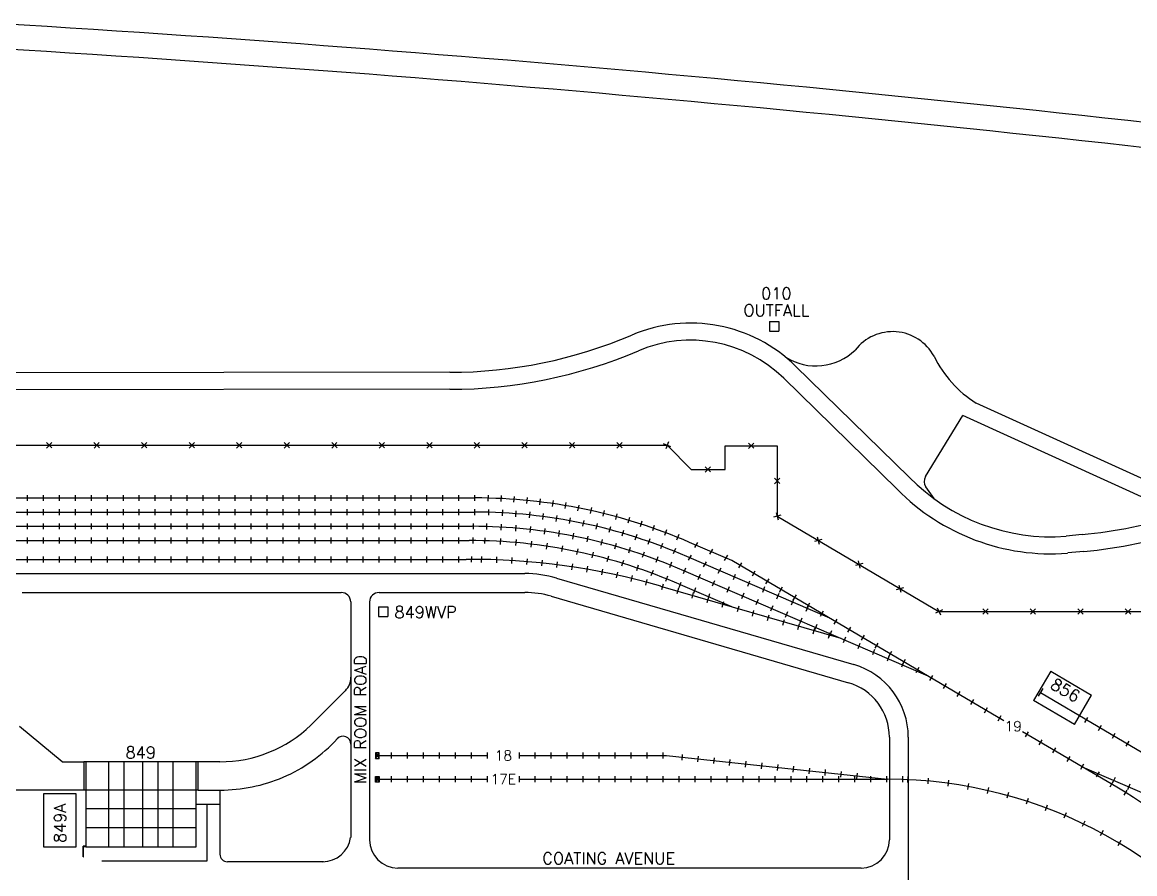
# Model space of a CAD drawing. Extents: x -16413 to 78405, y -232 to 83089.
# Drawn here: x 32538 to 46664, y 72280 to 83089 of the extents above; entities that cross this region are included whole.
import ezdxf
from ezdxf.enums import TextEntityAlignment as Align

# ---------------------------------------------------------------- set-up
doc = ezdxf.new("R2010")
doc.units = 0
doc.header["$LTSCALE"] = 350
doc.header["$MEASUREMENT"] = 0
doc.linetypes.add('CV34', pattern=[1, 1])
doc.layers.get('0').update_dxf_attribs({"color": 3, "linetype": 'CONTINUOUS'})
doc.layers.add('BACKGROUND', color=7, linetype='CONTINUOUS')
doc.styles.add('SIMPLEX', font='SIMPLEX')

# ---------------------------------------------------------------- blocks, each defined once
blk = doc.blocks.new('RR', base_point=(-429.5, 670.3))
blk.add_line((-429.5, 674.1), (-429.5, 666.6))

msp = doc.modelspace()

# ---------------------------------------------------------------- linework, layer by layer
at = {"layer": 'BACKGROUND'}
for p, q in [((42026, 79288), (42146, 79288)), ((42026, 79288), (42026, 79168)), ((42146, 79288), (42146, 79168)), ((42026, 79168), (42146, 79168)), ((43799, 77315), (42357, 78724)), ((37967, 78645), (17293, 78627)), ((43648, 77161), (42206, 78570)), ((37967, 78429), (18581, 78412)), ((46930, 77218), (44651, 78255)), ((44008, 77321), (44479, 78096)), ((47248, 76837), (44479, 78096)), ((32845, 77752), (32914, 77685)), ((32913, 77753), (32846, 77684)), ((33448, 77752), (33517, 77685)), ((33516, 77753), (33449, 77684)), ((34052, 77752), (34121, 77685)), ((34120, 77753), (34053, 77684)), ((34656, 77752), (34725, 77685)), ((34724, 77753), (34657, 77684)), ((35259, 77752), (35328, 77685)), ((35327, 77753), (35260, 77684)), ((35863, 77752), (35932, 77685)), ((35931, 77753), (35864, 77684)), ((36534, 77753), (36467, 77684)), ((36467, 77752), (36535, 77685)), ((37070, 77752), (37139, 77685)), ((37138, 77753), (37071, 77684)), ((37674, 77752), (37743, 77685)), ((37742, 77753), (37675, 77684)), ((38277, 77752), (38346, 77685)), ((38345, 77753), (38278, 77684)), ((38881, 77752), (38950, 77685)), ((38949, 77753), (38882, 77684)), ((39485, 77752), (39553, 77685)), ((39552, 77753), (39486, 77684)), ((40088, 77752), (40157, 77685)), ((40156, 77753), (40089, 77684)), ((40771, 77700), (40682, 77737)), ((40745, 77763), (40708, 77674)), ((41759, 77747), (41828, 77680)), ((41827, 77747), (41760, 77679)), ((41207, 77447), (41275, 77380)), ((41275, 77447), (41208, 77379)), ((42089, 77299), (42157, 77232)), ((42157, 77300), (42090, 77231)), ((44115, 77042), (44012, 77190)), ((25649, 77050), (38286, 77050)), ((25649, 76870), (38286, 76870)), ((42110, 76865), (42136, 76772)), ((42169, 76831), (42077, 76806)), ((25649, 76690), (38249, 76690)), ((45994, 76584), (45791, 76564)), ((25649, 76510), (38212, 76510)), ((41548, 76255), (41012, 76486)), ((41079, 76421), (41117, 76486)), ((42689, 76524), (42597, 76499)), ((42630, 76558), (42655, 76465)), ((42794, 75522), (40975, 76306)), ((40998, 76259), (41037, 76324)), ((41269, 76336), (41307, 76401)), ((41456, 76258), (41495, 76323)), ((46015, 76371), (45812, 76352)), ((25649, 76270), (38175, 76270)), ((40959, 76158), (40929, 76088)), ((41189, 76175), (41227, 76240)), ((41376, 76097), (41414, 76162)), ((45002, 74222), (41548, 76255)), ((41635, 76163), (41673, 76228)), ((43209, 76217), (43116, 76192)), ((43150, 76251), (43175, 76159)), ((16018, 76090), (38920, 76090)), ((39322, 76032), (43096, 74935)), ((44039, 74789), (40938, 76126)), ((41144, 76078), (41114, 76009)), ((41329, 75999), (41299, 75930)), ((41591, 76080), (41563, 76010)), ((41808, 76060), (41846, 76125)), ((41981, 75958), (42020, 76023)), ((42937, 75264), (40646, 75928)), ((40660, 75886), (40680, 75958)), ((40853, 75835), (40874, 75908)), ((40901, 75977), (40873, 75907)), ((41549, 75666), (40897, 75947)), ((41087, 75909), (41059, 75839)), ((41514, 75920), (41484, 75851)), ((41774, 75994), (41746, 75924)), ((41964, 75921), (41936, 75851)), ((42155, 75856), (42193, 75921)), ((43729, 75911), (43636, 75885)), ((43670, 75944), (43695, 75852)), ((32538, 75850), (36588, 75850)), ((36708, 75730), (36708, 72740)), ((36948, 75730), (36948, 72712)), ((37068, 75850), (38920, 75850)), ((39255, 75802), (43029, 74704)), ((41042, 75776), (41063, 75849)), ((41236, 75722), (41257, 75794)), ((41236, 75722), (41257, 75794)), ((41248, 75766), (41269, 75838)), ((41425, 75662), (41446, 75735)), ((41699, 75841), (41669, 75771)), ((41883, 75761), (41854, 75692)), ((42144, 75835), (42116, 75765)), ((42331, 75759), (42302, 75689)), ((42328, 75754), (42367, 75819)), ((42502, 75652), (42540, 75717)), ((37061, 75667), (37061, 75547)), ((37061, 75667), (37181, 75667)), ((37181, 75667), (37181, 75547)), ((41619, 75608), (41639, 75680)), ((41808, 75549), (41829, 75621)), ((42068, 75682), (42039, 75613)), ((42253, 75603), (42224, 75533)), ((42517, 75677), (42488, 75607)), ((42675, 75550), (42713, 75615)), ((44221, 75631), (44135, 75588)), ((44156, 75653), (44199, 75566)), ((44733, 75643), (44802, 75576)), ((44801, 75644), (44734, 75575)), ((45337, 75643), (45405, 75576)), ((45404, 75644), (45338, 75575)), ((45940, 75643), (46009, 75576)), ((46008, 75644), (45941, 75575)), ((46544, 75643), (46613, 75576)), ((46612, 75644), (46545, 75575)), ((37061, 75547), (37181, 75547)), ((42002, 75494), (42022, 75566)), ((42194, 75436), (42215, 75508)), ((42387, 75380), (42408, 75452)), ((42438, 75523), (42408, 75454)), ((42627, 75442), (42597, 75373)), ((42848, 75448), (42887, 75513)), ((42580, 75324), (42601, 75396)), ((42774, 75268), (42795, 75340)), ((42813, 75362), (42783, 75293)), ((43022, 75346), (43060, 75411)), ((43195, 75243), (43233, 75308)), ((42989, 75281), (42960, 75211)), ((43175, 75204), (43146, 75134)), ((43368, 75141), (43407, 75206)), ((43361, 75127), (43332, 75057)), ((43547, 75050), (43518, 74980)), ((43542, 75039), (43580, 75104)), ((43733, 74973), (43704, 74903)), ((43715, 74937), (43753, 75002)), ((43888, 74835), (43927, 74900)), ((44062, 74733), (44100, 74798)), ((45599, 74852), (45380, 74480)), ((45599, 74852), (45380, 74480)), ((45599, 74852), (46116, 74548)), ((45599, 74852), (46116, 74548)), ((36202, 74165), (36641, 74604)), ((44235, 74631), (44274, 74696)), ((44409, 74529), (44447, 74594)), ((45498, 74631), (45439, 74532)), ((44582, 74427), (44620, 74492)), ((45897, 74176), (45380, 74480)), ((45897, 74176), (45380, 74480)), ((46933, 73712), (45465, 74576)), ((45897, 74176), (46116, 74548)), ((45897, 74176), (46116, 74548)), ((44755, 74324), (44794, 74389)), ((44929, 74222), (44967, 74287)), ((46030, 74200), (46068, 74265)), ((46205, 74100), (46243, 74165)), ((33044, 73702), (32502, 74147)), ((46436, 73378), (45239, 74082)), ((45275, 74018), (45314, 74083)), ((46379, 73999), (46417, 74064)), ((43548, 74013), (43548, 72712)), ((43788, 74013), (43788, 66008)), ((45449, 73916), (45487, 73981)), ((45622, 73814), (45660, 73879)), ((46553, 73898), (46591, 73964)), ((37023, 73744), (37071, 73816)), ((37023, 73816), (37071, 73744)), ((37071, 73816), (37023, 73816)), ((37023, 73816), (37023, 73744)), ((37023, 73780), (38444, 73780)), ((37023, 73744), (37071, 73744)), ((37071, 73744), (37071, 73816)), ((38850, 73780), (40717, 73780)), ((40717, 73780), (43523, 73480)), ((45807, 73705), (45845, 73770)), ((33044, 73702), (33320, 73702)), ((45979, 73609), (46017, 73675)), ((45996, 73637), (46814, 73284)), ((37023, 73516), (37071, 73444)), ((37023, 73444), (37071, 73516)), ((37023, 73444), (37023, 73516)), ((37023, 73516), (37071, 73516)), ((37023, 73480), (38444, 73480)), ((37071, 73516), (37071, 73444)), ((38850, 73480), (43523, 73480)), ((46178, 73508), (46216, 73573)), ((46414, 73503), (46381, 73435)), ((33315, 73342), (31968, 73342)), ((35048, 73342), (35048, 72528)), ((37071, 73444), (37023, 73444)), ((46351, 73383), (46389, 73449)), ((46528, 73278), (46568, 73342)), ((46601, 73415), (46570, 73346)), ((34748, 73102), (33344, 73102)), ((34748, 72862), (33344, 72862)), ((33310, 72495), (33310, 72628)), ((33344, 72628), (33310, 72628)), ((33316, 72495), (33316, 72622)), ((33344, 72622), (33316, 72622)), ((33310, 72495), (33316, 72495)), ((34880, 72438), (33548, 72438)), ((36363, 72432), (35144, 72432)), ((43189, 72352), (37308, 72352))]:
    msp.add_line(p, q, dxfattribs=at)
at = {"layer": 'BACKGROUND', "linetype": 'CV34'}
for p, q in [((19539, 77719), (40726, 77719)), ((40726, 77719), (41032, 77413)), ((41464, 77413), (41464, 77713)), ((41464, 77713), (42123, 77713)), ((42123, 77713), (42123, 76819)), ((41032, 77413), (41464, 77413)), ((42123, 76819), (44177, 75610, 1)), ((44177, 75610), (49395, 75610))]:
    msp.add_line(p, q, dxfattribs=at)
at = {"layer": 'BACKGROUND', "linetype": 'Continuous'}
for p, q in [((33320, 73702), (33320, 73342)), ((34772, 73702), (33320, 73702)), ((33344, 73702), (33344, 72622)), ((33638, 72622), (33638, 73702)), ((33830, 72622), (33830, 73702)), ((34070, 72622), (34070, 73702)), ((34262, 72622), (34262, 73702)), ((34454, 72622), (34454, 73702)), ((34748, 72622), (34748, 73702)), ((34772, 73342), (34772, 73702)), ((35048, 73702), (34772, 73702)), ((34772, 73342), (33320, 73342)), ((34772, 73342), (35048, 73342)), ((32808, 73294), (32808, 72622)), ((33224, 73294), (32808, 73294)), ((33224, 72622), (33224, 73294)), ((34748, 73162), (35048, 73162)), ((34880, 73162), (34880, 72438)), ((32808, 72622), (33224, 72622)), ((33344, 72622), (34748, 72622))]:
    msp.add_line(p, q, dxfattribs=at)
at = {"layer": 'BACKGROUND'}
for centre, radius, start, end in [((14548, -206616), 290228, 82.85426, 86.55697), ((14548, -206616), 289910, 82.84638, 86.55508), ((41022, 77358), 1911, 45.6497, 112.9544), ((37961, 84557), 5912, 270.0562, 293.0566), ((43589, 78561), 600, 28.6542, 142.3645), ((41022, 77358), 1695, 45.6497, 112.9544), ((37961, 84557), 6128, 270.0562, 293.0566), ((42615, 79446), 720, 237.8779, 313.8853), ((45411, 79478), 1440, 205.9174, 238.1504), ((45602, 79082), 2525, 224.4753, 274.346), ((44110, 77258), 120, 148.7236, 214.9626), ((45602, 79082), 2741, 224.4753, 274.346), ((45390, 82824), 6485, 275.532, 299.5419), ((38284, 70165), 6885, 66.6562, 89.9807), ((38284, 70162), 6708, 66.3461, 89.9774), ((45390, 82824), 6269, 275.532, 287.239), ((38246, 69982), 6708, 66.3463, 89.9776), ((38209, 69802), 6708, 66.3465, 89.9778), ((38246, 67668), 8602, 73.7999, 90.4746), ((38920, 74650), 1440, 73.7861, 90), ((36588, 75730), 120, 0, 90), ((37068, 75730), 120, 90, 180), ((38920, 74650), 1200, 73.7861, 90), ((42828, 74013), 960, 0, 73.7861), ((36471, 74773), 240, 315, 360), ((42828, 74013), 720, 0, 73.7861), ((35050, 75366), 1665, 269.9468, 313.8172), ((36611, 73926), 100, 360, 137.4631), ((35043, 75364), 2028, 293.4674, 317.4631), ((35051, 75390), 2048, 269.9248, 292.9977), ((43523, 67739), 5740, 32.3795, 90), ((43524, 68432), 5740, 20.1811, 59.5212), ((37308, 72712), 360, 180, 270), ((43188, 72712), 360, 270, 0), ((35144, 72528), 96, 180, 270)]:
    msp.add_arc(centre, radius, start, end, dxfattribs=at)
at = {"layer": 'BACKGROUND', "linetype": 'Continuous'}
msp.add_arc((36351, 72792), 360, 270, 351.6786, dxfattribs=at)

# ---------------------------------------------------------------- block references
at = {"layer": 'BACKGROUND', "zscale": 10}
for p, xscale, yscale, rotation in [((32604, 77050), 10, 10, 180), ((32807, 77050), 10, 10, 180), ((33010, 77050), 10, 10, 180), ((33213, 77050), 10, 10, 180), ((33416, 77050), 10, 10, 180), ((33619, 77050), 10, 10, 180), ((33822, 77050), 10, 10, 180), ((34024, 77050), 10, 10, 180), ((34227, 77050), 10, 10, 180), ((34430, 77050), 10, 10, 180), ((34633, 77050), 10, 10, 180), ((34836, 77050), 10, 10, 180), ((35039, 77050), 10, 10, 180), ((35242, 77050), 10, 10, 180), ((35445, 77050), 10, 10, 180), ((35648, 77050), 10, 10, 180), ((35851, 77050), 10, 10, 180), ((36054, 77050), 10, 10, 180), ((36257, 77050), 10, 10, 180), ((36460, 77050), 10, 10, 180), ((36663, 77050), 10, 10, 180), ((36866, 77050), 10, 10, 180), ((37069, 77050), 10, 10, 180), ((37272, 77050), 10, 10, 180), ((37474, 77050), 10, 10, 180), ((37677, 77050), 10, 10, 180), ((37880, 77050), 10, 10, 180), ((38083, 77050), 10, 10, 180), ((38286, 77050), 10, 10, 180), ((38451, 77048), 9.9999999999992, 10.00000000000665, 358.6087097172665), ((38616, 77042), 10.00000000000309, 9.999999999995818, 357.2366770089528), ((38780, 77032), 10.00000000000231, 10.00000000000231, 355.8646443006534), ((38945, 77018), 10.00000000000179, 9.999999999994545, 354.4926115923655), ((39109, 77000), 10.00000000000314, 9.99999999999505, 353.1205788840592), ((39272, 76978), 9.999999999998956, 10.00000000000616, 351.7485461757827), ((39435, 76953), 10.0000000000007, 10.0000000000007, 350.3765134675097), ((32604, 76870), 10, 10, 180), ((32807, 76870), 10, 10, 180), ((33010, 76870), 10, 10, 180), ((33213, 76870), 10, 10, 180), ((33416, 76870), 10, 10, 180), ((33619, 76870), 10, 10, 180), ((33822, 76870), 10, 10, 180), ((34024, 76870), 10, 10, 180), ((34227, 76870), 10, 10, 180), ((34430, 76870), 10, 10, 180), ((34633, 76870), 10, 10, 180), ((34836, 76870), 10, 10, 180), ((35039, 76870), 10, 10, 180), ((35242, 76870), 10, 10, 180), ((35445, 76870), 10, 10, 180), ((35648, 76870), 10, 10, 180), ((35851, 76870), 10, 10, 180), ((36054, 76870), 10, 10, 180), ((36257, 76870), 10, 10, 180), ((36460, 76870), 10, 10, 180), ((36663, 76870), 10, 10, 180), ((36866, 76870), 10, 10, 180), ((37069, 76870), 10, 10, 180), ((37272, 76870), 10, 10, 180), ((37474, 76870), 10, 10, 180), ((37677, 76870), 10, 10, 180), ((37880, 76870), 10, 10, 180), ((38083, 76870), 10, 10, 180), ((38286, 76870), 10, 10, 180), ((38459, 76867), 10.00000000000255, 9.999999999995085, 358.5004631667542), ((38632, 76861), 9.999999999997991, 9.999999999997613, 357.023504618377), ((38804, 76849), 10.00000000000287, 10.00000000000344, 355.5465460700542), ((38977, 76834), 10.00000000000347, 10.00000000000271, 354.0695875216114), ((39148, 76814), 9.999999999999643, 9.999999999999643, 352.5926289732699), ((39597, 76923), 9.999999999998376, 10.00000000000691, 349.0044807592234), ((39758, 76890), 9.999999999997279, 10.00000000000594, 347.6324480509329), ((39919, 76853), 10.0000000000033, 10.00000000000157, 346.2604153425895), ((40079, 76811), 9.999999999996673, 9.999999999996673, 344.8883826343414), ((32604, 76690), 10, 10, 180), ((32807, 76690), 10, 10, 180), ((33010, 76690), 10, 10, 180), ((33213, 76690), 10, 10, 180), ((33416, 76690), 10, 10, 180), ((33619, 76690), 10, 10, 180), ((33822, 76690), 10, 10, 180), ((34024, 76690), 10, 10, 180), ((34227, 76690), 10, 10, 180), ((34430, 76690), 10, 10, 180), ((34633, 76690), 10, 10, 180), ((34836, 76690), 10, 10, 180), ((35039, 76690), 10, 10, 180), ((35242, 76690), 10, 10, 180), ((35445, 76690), 10, 10, 180), ((35648, 76690), 10, 10, 180), ((35851, 76690), 10, 10, 180), ((36054, 76690), 10, 10, 180), ((36257, 76690), 10, 10, 180), ((36460, 76690), 10, 10, 180), ((36663, 76690), 10, 10, 180), ((36866, 76690), 10, 10, 180), ((37069, 76690), 10, 10, 180), ((37272, 76690), 10, 10, 180), ((37474, 76690), 10, 10, 180), ((37677, 76690), 10, 10, 180), ((37880, 76690), 10, 10, 180), ((38083, 76690), 10, 10, 180), ((38266, 76690), 10, 10, 180), ((38433, 76687), 10.0000000000005, 10.0000000000007, 358.402193177549), ((38618, 76679), 10.00000000000297, 10.00000000000338, 356.8267710022545), ((38802, 76667), 9.99999999999642, 9.999999999997023, 355.25134882695), ((39320, 76789), 9.9999999999984, 10.00000000000559, 351.1156704248688), ((39490, 76760), 9.999999999998167, 9.999999999998167, 349.6387118765099), ((39660, 76727), 10.00000000000048, 10.00000000000048, 348.1617533281318), ((39828, 76689), 10.0000000000021, 9.999999999995019, 346.6847947797286), ((40237, 76767), 10.00000000000035, 10.00000000000527, 343.516349926003), ((40395, 76718), 10.00000000000378, 9.999999999994628, 342.1443172177126), ((38985, 76649), 9.999999999998467, 10.0000000000057, 353.6759266516332), ((39168, 76626), 9.999999999998026, 10.00000000000523, 352.1005044763046), ((39351, 76598), 10.00000000000217, 10.00000000000217, 350.5250823010418), ((39532, 76565), 9.999999999999602, 9.999999999999602, 348.9496601257114), ((39713, 76527), 10.00000000000039, 10.00000000000039, 347.3742379504361), ((39996, 76647), 10.00000000000477, 10.00000000000292, 345.2078362313147), ((40163, 76601), 9.999999999995522, 10.00000000000455, 343.7308776829914), ((40328, 76550), 9.999999999997783, 10.00000000000471, 342.2539191345646), ((40551, 76666), 9.99999999999755, 9.999999999999947, 340.7722845094725), ((40706, 76609), 10.00000000000237, 9.999999999995563, 339.4002518011521), ((40860, 76550), 10.00000000000066, 10.00000000000741, 338.0282190928523), ((32604, 76510), 10, 10, 180), ((32807, 76510), 10, 10, 180), ((33010, 76510), 10, 10, 180), ((33213, 76510), 10, 10, 180), ((33416, 76510), 10, 10, 180), ((33619, 76510), 10, 10, 180), ((33822, 76510), 10, 10, 180), ((34024, 76510), 10, 10, 180), ((34227, 76510), 10, 10, 180), ((34430, 76510), 10, 10, 180), ((34633, 76510), 10, 10, 180), ((34836, 76510), 10, 10, 180), ((35039, 76510), 10, 10, 180), ((35242, 76510), 10, 10, 180), ((35445, 76510), 10, 10, 180), ((35648, 76510), 10, 10, 180), ((35851, 76510), 10, 10, 180), ((36054, 76510), 10, 10, 180), ((36257, 76510), 10, 10, 180), ((36460, 76510), 10, 10, 180), ((36663, 76510), 10, 10, 180), ((36866, 76510), 10, 10, 180), ((37069, 76510), 10, 10, 180), ((37272, 76510), 10, 10, 180), ((37474, 76510), 10, 10, 180), ((37677, 76510), 10, 10, 180), ((37880, 76510), 10, 10, 180), ((38083, 76510), 10, 10, 180), ((38260, 76509), 9.999999999997135, 9.999999999997135, 358.2898790118119), ((38409, 76507), 9.999999999997135, 9.999999999997135, 358.2898790118119), ((38607, 76498), 10.00000000000117, 9.99999999999434, 356.6019239609526), ((38804, 76483), 9.999999999999577, 10.00000000000682, 354.9139689100118), ((39000, 76463), 10.00000000000121, 10.00000000000121, 353.2260138590895), ((39196, 76437), 9.99999999999816, 9.99999999999816, 351.5380588081458), ((39391, 76405), 10.00000000000195, 10.00000000000195, 349.8501037572503), ((39892, 76485), 9.999999999996758, 10.0000000000056, 345.7988157751507), ((40070, 76437), 9.99999999999874, 10.00000000000574, 344.2233935998401), ((40492, 76496), 9.99999999999998, 9.999999999995506, 340.7769605862293), ((40655, 76437), 10.00000000000235, 10.00000000000235, 339.3000020378338), ((32604, 76270), 10, 10, 180), ((32807, 76270), 10, 10, 180), ((33010, 76270), 10, 10, 180), ((33213, 76270), 10, 10, 180), ((33416, 76270), 10, 10, 180), ((33619, 76270), 10, 10, 180), ((33822, 76270), 10, 10, 180), ((34024, 76270), 10, 10, 180), ((34227, 76270), 10, 10, 180), ((34430, 76270), 10, 10, 180), ((34633, 76270), 10, 10, 180), ((34836, 76270), 10, 10, 180), ((35039, 76270), 10, 10, 180), ((35242, 76270), 10, 10, 180), ((35445, 76270), 10, 10, 180), ((35648, 76270), 10, 10, 180), ((35851, 76270), 10, 10, 180), ((36054, 76270), 10, 10, 180), ((36257, 76270), 10, 10, 180), ((36460, 76270), 10, 10, 180), ((36663, 76270), 10, 10, 180), ((36866, 76270), 10, 10, 180), ((37069, 76270), 10, 10, 180), ((37272, 76270), 10, 10, 180), ((37474, 76270), 10, 10, 180), ((37677, 76270), 10, 10, 180), ((37880, 76270), 10, 10, 180), ((38083, 76270), 10, 10, 180), ((38240, 76270), 9.999999999999256, 10.00000000000663, 359.1918938268265), ((38367, 76269), 9.999999999999256, 10.00000000000663, 359.1918938268265), ((38560, 76264), 10.00000000000333, 9.999999999996064, 357.9092252809314), ((38752, 76255), 10.00000000000113, 10.0000000000007, 356.6265567350619), ((39585, 76367), 10.00000000000171, 9.99999999999608, 348.1621487063558), ((39778, 76324), 10.0000000000016, 9.999999999999902, 346.4741936553809), ((39970, 76274), 9.999999999997458, 10.00000000000448, 344.7862386044835), ((40247, 76384), 9.999999999997982, 9.999999999997982, 342.647971424525), ((40422, 76327), 10.00000000000078, 9.999999999998417, 341.0725492491873), ((40596, 76265), 10.00000000000183, 10.0000000000061, 339.4971270738871), ((40816, 76373), 10.00000000000451, 10.00000000000177, 337.823043489407), ((38944, 76241), 10.00000000000126, 10.00000000000126, 355.3438881892388), ((39136, 76224), 9.99999999999906, 10.0000000000063, 354.0612196433722), ((39327, 76202), 10.00000000000197, 10.00000000000197, 352.7785510975334), ((39518, 76175), 9.999999999999682, 9.999999999993562, 351.4958825516952), ((39708, 76145), 9.999999999995394, 9.99999999999663, 350.2132140058484), ((39898, 76110), 10.00000000000087, 9.999999999993728, 348.9305454599451), ((40159, 76220), 9.999999999999414, 9.999999999994566, 343.0982835536074), ((40348, 76160), 10.00000000000007, 9.999999999997751, 341.4103285026235), ((40768, 76198), 10.00000000000012, 10.00000000000012, 337.9217048986392), ((40086, 76071), 10.00000000000226, 10.0000000000007, 347.6478769140727), ((40274, 76027), 10.00000000000134, 9.999999999992559, 346.3652083682242), ((40460, 75980), 10.00000000000167, 10.00000000000167, 345.0825398223868), ((40534, 76094), 10.00000000000199, 9.999999999997689, 339.7223734517586), ((40718, 76023), 9.999999999995913, 10.00000000000538, 338.0344184008357), ((37226, 73780), 10, 10, 180), ((37429, 73780), 10, 10, 180), ((37632, 73780), 10, 10, 180), ((37835, 73780), 10, 10, 180), ((38038, 73780), 10, 10, 180), ((38241, 73780), 10, 10, 180), ((38444, 73780), 10, 10, 180), ((38850, 73780), 10, 10, 180), ((39052, 73780), 10, 10, 180), ((39255, 73780), 10, 10, 180), ((39458, 73780), 10, 10, 180), ((39661, 73780), 10, 10, 180), ((39864, 73780), 10, 10, 180), ((40067, 73780), 10, 10, 180), ((40270, 73780), 10, 10, 180), ((40473, 73780), 10, 10, 180), ((40676, 73780), 10, 10, 180), ((40919, 73758), 9.999999999998947, 9.999999999998174, 173.8971275497544), ((41121, 73736), 9.999999999998947, 9.999999999998174, 173.8971275497544), ((41323, 73715), 9.999999999998947, 9.999999999998174, 173.8971275497544), ((41524, 73693), 9.999999999998947, 9.999999999998174, 173.8971275497544), ((41726, 73672), 9.999999999998947, 9.999999999998174, 173.8971275497544), ((41928, 73650), 9.999999999998947, 9.999999999998174, 173.8971275497544), ((42130, 73629), 9.999999999998947, 9.999999999998174, 173.8971275497544), ((42331, 73607), 9.999999999998947, 9.999999999998174, 173.8971275497544), ((42533, 73585), 9.999999999998947, 9.999999999998174, 173.8971275497544), ((42735, 73564), 9.999999999998947, 9.999999999998174, 173.8971275497544), ((37226, 73480), 10, 10, 180), ((37429, 73480), 10, 10, 180), ((37632, 73480), 10, 10, 180), ((37835, 73480), 10, 10, 180), ((38038, 73480), 10, 10, 180), ((38241, 73480), 10, 10, 180), ((38444, 73480), 10, 10, 180), ((38850, 73480), 10, 10, 180), ((39052, 73480), 10, 10, 180), ((39255, 73480), 10, 10, 180), ((39458, 73480), 10, 10, 180), ((39661, 73480), 10, 10, 180), ((39864, 73480), 10, 10, 180), ((40067, 73480), 10, 10, 180), ((40270, 73480), 10, 10, 180), ((40473, 73480), 10, 10, 180), ((40676, 73480), 10, 10, 180), ((40879, 73480), 10, 10, 180), ((41082, 73480), 10, 10, 180), ((41285, 73480), 10, 10, 180), ((41488, 73480), 10, 10, 180), ((41691, 73480), 10, 10, 180), ((41894, 73480), 10, 10, 180), ((42097, 73480), 10, 10, 180), ((42299, 73480), 10, 10, 180), ((42502, 73480), 10, 10, 180), ((42705, 73480), 10, 10, 180), ((42908, 73480), 10, 10, 180), ((42937, 73542), 9.999999999998947, 9.999999999998174, 173.8971275497544), ((43111, 73480), 10, 10, 180), ((43139, 73521), 9.999999999998947, 9.999999999998174, 173.8971275497544), ((43314, 73480), 10, 10, 180), ((43517, 73480), 10, 10, 180), ((43720, 73480), 10, 10, 180), ((43781, 73474), 9.999999999998135, 9.999999999998462, 357.4285714286016), ((44038, 73456), 9.999999999998304, 10.00000000000555, 354.8571428571592), ((44294, 73428), 9.999999999999991, 10.00000000000622, 352.2857142856753), ((44548, 73387), 9.999999999998618, 10.00000000000448, 349.7142857142565), ((44800, 73336), 9.999999999999686, 10.00000000000678, 347.142857142843), ((45050, 73273), 9.999999999997591, 10.00000000000654, 344.5714285714575), ((45297, 73199), 9.999999999998781, 10.0000000000057, 341.9999999999783), ((45540, 73114), 10.00000000000005, 10.00000000000431, 339.4285714285483), ((45779, 73018), 9.999999999998861, 10.00000000000555, 336.8571428571468), ((46014, 72911), 10.00000000000143, 10.00000000000143, 334.2857142857346), ((46243, 72794), 9.99999999999715, 10.00000000000701, 331.7142857143078), ((46467, 72667), 9.999999999996938, 10.00000000000318, 329.1428571428528)]:
    msp.add_blockref('RR', p, dxfattribs=dict(at, xscale=xscale, yscale=yscale, rotation=rotation))

# ---------------------------------------------------------------- texts
at = {"layer": 'BACKGROUND', "style": 'SIMPLEX'}
for s, p in [('010', (42113, 79572)), ('OUTFALL', (42113, 79356))]:
    msp.add_text(s, height=150, dxfattribs=at).set_placement(p, align=Align.CENTER)
for s, p in [('849WVP', (37264, 75526)), ('849', (33849, 73744)), ('COATING AVENUE', (39142, 72400))]:
    msp.add_text(s, height=150, dxfattribs=at).set_placement(p)
msp.add_text('MIX ROOM ROAD', height=150, rotation=90, dxfattribs=at).set_placement((36906, 75058), align=Align.RIGHT)
msp.add_text('856', height=150, rotation=330, dxfattribs=at).set_placement((45746, 74544), align=Align.CENTER)
for s, p in [('19', (45121, 74152)), ('18', (38647, 73780)), ('17E', (38647, 73480))]:
    msp.add_text(s, height=128, dxfattribs=at).set_placement(p, align=Align.MIDDLE)
msp.add_text('849A', height=150, rotation=90, dxfattribs=at).set_placement((33093, 72670))

doc.saveas('drawing.dxf')
